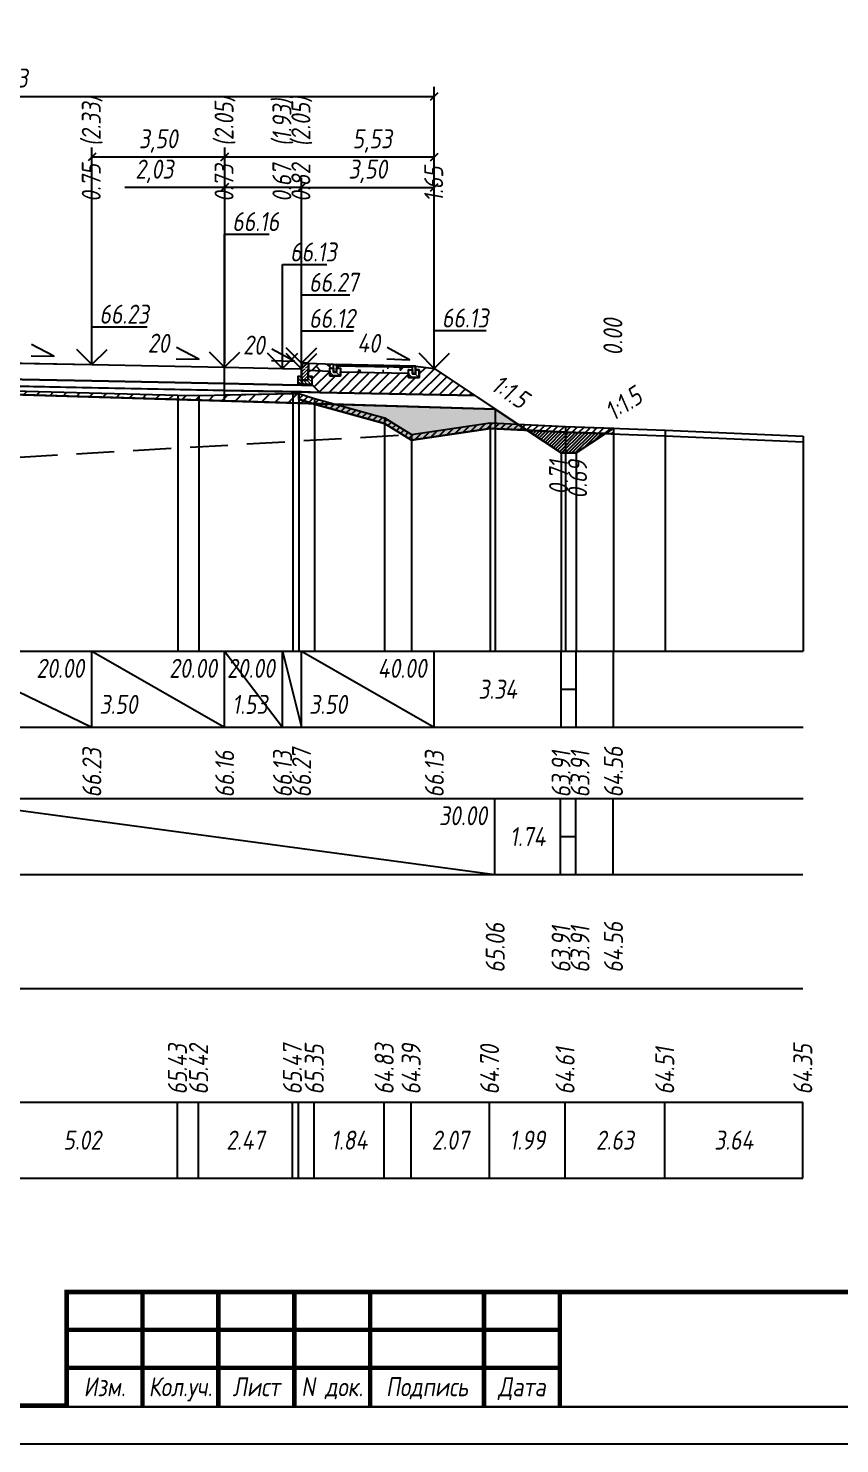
# Model space of a CAD drawing. Extents: x -717 to 1451, y -133302 to 233.
# Drawn here: x 194.9 to 301.8, y -132995.4 to -132808.9 of the extents above; entities that cross this region are included whole.
import ezdxf
from ezdxf.enums import TextEntityAlignment as Align

# ---------------------------------------------------------------- set-up
doc = ezdxf.new("R2010")
doc.units = 0
doc.linetypes.add('штриховая', pattern=[0.75, 0.5, -0.25])
for name, color, linetype in [('Зарамочное оформление', 7, 'Continuous'), ('Интерполированный поперечник', 2, 'Continuous'), ('КОД_399', 252, 'Continuous'), ('Код_510', 7, 'Continuous'), ('Код_514', 1, 'Continuous'), ('Код_516', 1, 'Continuous'), ('Контур_0', 7, 'Continuous'), ('Контур_2660', 7, 'Continuous'), ('Контур_2665', 7, 'Continuous'), ('Контур_400', 7, 'Continuous'), ('Контур_508', 7, 'Continuous'), ('Контур_512', 7, 'Continuous'), ('Контур_513', 7, 'Continuous'), ('Красный поперечник', 1, 'Continuous'), ('Объём_2501', 7, 'Continuous'), ('Объём_2650', 7, 'Continuous'), ('Объём_2660', 7, 'Continuous'), ('Объём_2661', 7, 'Continuous'), ('Объём_2663', 7, 'Continuous'), ('Объём_2664', 7, 'Continuous'), ('Объём_2665', 7, 'Continuous'), ('Объём_2666', 7, 'Continuous'), ('Откосы', 7, 'Continuous'), ('Отметки покрытия', 7, 'Continuous'), ('Рабочие отметки', 7, 'Continuous'), ('Рабочие отметки доп.', 7, 'Continuous'), ('Таблица', 7, 'Continuous'), ('Уклоны проезжей части', 7, 'Continuous'), ('Черный поперечник', 3, 'Continuous')]:
    doc.layers.add(name, color=color, linetype=linetype)
for name, color, linetype, true_color in [('Контур_2540', 2, 'Continuous', 0xffff00), ('Контур_2562', 3, 'Continuous', 0x00ff00), ('Контур_2570', 7, 'Continuous', 0x80ff00), ('Контур_2736', 4, 'Continuous', 0x00ffff), ('Контур_2737', 4, 'Continuous', 0x00ffff), ('Контур_2738', 4, 'Continuous', 0x00ffff), ('Контур_2739', 4, 'Continuous', 0x00ffff), ('Контур_2741', 4, 'Continuous', 0x00ffff), ('Контур_2742', 4, 'Continuous', 0x00ffff), ('Контур_2743', 4, 'Continuous', 0x00ffff), ('Контур_2744', 7, 'Continuous', 0xa4ffff), ('Контур_2745', 7, 'Continuous', 0xa4ffff), ('Контур_2747', 4, 'Continuous', 0x00ffff), ('Контур_2748', 4, 'Continuous', 0x00ffff), ('Контур_2749', 4, 'Continuous', 0x00ffff), ('Контур_2750', 4, 'Continuous', 0x00ffff), ('Контур_2751', 4, 'Continuous', 0x00ffff), ('Контур_2752', 4, 'Continuous', 0x00ffff), ('Контур_402', 7, 'Continuous', 0xff6464), ('Контур_703', 4, 'Continuous', 0x00ffff), ('Контур_705', 4, 'Continuous', 0x00ffff), ('Контур_707', 4, 'Continuous', 0x00ffff), ('Контур_720', 131, 'Continuous', 0xaaffff), ('Объём_2500', 7, 'Continuous', 0xc0c0c0), ('Объём_2520', 7, 'Continuous', 0x80ffff), ('Объём_2540', 2, 'Continuous', 0xffff00), ('Объём_2562', 3, 'Continuous', 0x00ff00), ('Объём_2563', 7, 'Continuous', 0xff8000), ('Объём_2570', 7, 'Continuous', 0x80ff00), ('Объём_2580', 3, 'Continuous', 0x00ff00), ('Объём_2600', 7, 'Continuous', 0x808000), ('Объём_2620', 2, 'Continuous', 0xffff00)]:
    doc.layers.add(name, color=color, linetype=linetype, true_color=true_color)
doc.styles.get("Standard").update_dxf_attribs({"font": 'txt', "height": 2.5})
doc.styles.add('М', font='romand.shx', dxfattribs={"width": 0.8, "oblique": 10, "height": 2.5})
doc.dimstyles.new('ISO-25', dxfattribs={"dimtxt": 2.5, "dimasz": 2.5, "dimexe": 1.25, "dimexo": 0.625, "dimtad": 1, "dimtxsty": 'Standard', "dimcen": 2.5, "dimadec": 0, "dimazin": 0, "dimtfac": 1, "dimtmove": 0, "dimatfit": 3, "dimfxl": 1, "dimarcsym": 0})

# ---------------------------------------------------------------- blocks, each defined once
blk = doc.blocks.new('_Oblique')
at = {"color": 0, "linetype": 'ByBlock', "lineweight": -2}
blk.add_line((-0.5, -0.5), (0.5, 0.5), dxfattribs=at)
blk = doc.blocks.new('*D4117')
at = {"color": 0, "lineweight": -2, "transparency": 16777216}
for p, q in [((230.9, -132853.22), (230.9, -132828.63)), ((248.4, -132853.17), (248.4, -132828.63)), ((230.9, -132829.88), (248.4, -132829.88))]:
    blk.add_line(p, q, dxfattribs=at)
at = {"layer": 'Defpoints', "color": 0, "transparency": 16777216}
for p in [(248.4, -132829.88), (230.9, -132853.84), (248.4, -132853.79)]:
    blk.add_point(p, dxfattribs=at)
at = {"color": 0, "lineweight": -2, "transparency": 16777216, "rotation": 180}
blk.add_blockref('_Oblique', (230.9, -132829.88), dxfattribs=at)
at = {"color": 0, "lineweight": -2, "transparency": 16777216}
blk.add_blockref('_Oblique', (248.4, -132829.88), dxfattribs=at)
at = {"color": 0, "transparency": 16777216, "insert": (239.65, -132827.76), "char_height": 2.5, "width": 9.5833, "attachment_point": 5, "style": 'М'}
blk.add_mtext('3,50', dxfattribs=at)
blk = doc.blocks.new('*D4119')
at = {"color": 0, "lineweight": -2, "transparency": 16777216}
for p, q in [((220.78, -132853.02), (220.78, -132828.63)), ((230.9, -132853.22), (230.9, -132828.63)), ((220.78, -132829.88), (207.63, -132829.88)), ((230.9, -132829.88), (220.78, -132829.88))]:
    blk.add_line(p, q, dxfattribs=at)
at = {"layer": 'Defpoints', "color": 0, "transparency": 16777216}
for p in [(230.9, -132829.88), (220.78, -132853.64), (230.9, -132853.84)]:
    blk.add_point(p, dxfattribs=at)
at = {"color": 0, "lineweight": -2, "transparency": 16777216, "rotation": 180}
blk.add_blockref('_Oblique', (220.78, -132829.88), dxfattribs=at)
at = {"color": 0, "lineweight": -2, "transparency": 16777216}
blk.add_blockref('_Oblique', (230.9, -132829.88), dxfattribs=at)
at = {"color": 0, "transparency": 16777216, "insert": (211.52, -132827.76), "char_height": 2.5, "width": 9.5833, "attachment_point": 5, "style": 'М'}
blk.add_mtext('2,03', dxfattribs=at)
blk = doc.blocks.new('*D4121')
at = {"color": 0, "lineweight": -2, "transparency": 16777216}
for p, q in [((203.28, -132852.67), (203.28, -132824.63)), ((220.78, -132853.02), (220.78, -132824.63)), ((220.78, -132825.88), (203.28, -132825.88))]:
    blk.add_line(p, q, dxfattribs=at)
at = {"layer": 'Defpoints', "color": 0, "transparency": 16777216}
for p in [(203.28, -132825.88), (203.28, -132853.29), (220.78, -132853.64)]:
    blk.add_point(p, dxfattribs=at)
at = {"color": 0, "lineweight": -2, "transparency": 16777216, "rotation": 180}
blk.add_blockref('_Oblique', (203.28, -132825.88), dxfattribs=at)
at = {"color": 0, "lineweight": -2, "transparency": 16777216}
blk.add_blockref('_Oblique', (220.78, -132825.88), dxfattribs=at)
at = {"color": 0, "transparency": 16777216, "insert": (212.03, -132823.76), "char_height": 2.5, "width": 9.5833, "attachment_point": 5, "style": 'М'}
blk.add_mtext('3,50', dxfattribs=at)
blk = doc.blocks.new('*D4122')
at = {"color": 0, "lineweight": -2, "transparency": 16777216}
for p, q in [((220.78, -132853.02), (220.78, -132824.63)), ((248.4, -132853.92), (248.4, -132824.63)), ((248.4, -132825.88), (220.78, -132825.88))]:
    blk.add_line(p, q, dxfattribs=at)
at = {"layer": 'Defpoints', "color": 0, "transparency": 16777216}
for p in [(220.78, -132825.88), (220.78, -132853.64), (248.4, -132854.54)]:
    blk.add_point(p, dxfattribs=at)
at = {"color": 0, "lineweight": -2, "transparency": 16777216, "rotation": 180}
blk.add_blockref('_Oblique', (220.78, -132825.88), dxfattribs=at)
at = {"color": 0, "lineweight": -2, "transparency": 16777216}
blk.add_blockref('_Oblique', (248.4, -132825.88), dxfattribs=at)
at = {"color": 0, "transparency": 16777216, "insert": (240.23, -132823.76), "char_height": 2.5, "width": 10, "attachment_point": 5, "style": 'М'}
blk.add_mtext('5,53', dxfattribs=at)
blk = doc.blocks.new('*D4124')
at = {"color": 0, "lineweight": -2, "transparency": 16777216}
for p, q in [((134.78, -132853.35), (134.78, -132816.63)), ((134.78, -132817.88), (248.4, -132817.88)), ((248.4, -132853.92), (248.4, -132816.63))]:
    blk.add_line(p, q, dxfattribs=at)
at = {"layer": 'Defpoints', "color": 0, "transparency": 16777216}
for p in [(248.4, -132817.88), (134.78, -132853.97), (248.4, -132854.54)]:
    blk.add_point(p, dxfattribs=at)
at = {"color": 0, "lineweight": -2, "transparency": 16777216, "rotation": 180}
blk.add_blockref('_Oblique', (134.78, -132817.88), dxfattribs=at)
at = {"color": 0, "lineweight": -2, "transparency": 16777216}
blk.add_blockref('_Oblique', (248.4, -132817.88), dxfattribs=at)
at = {"color": 0, "transparency": 16777216, "insert": (191.59, -132815.76), "char_height": 2.5, "width": 12.5, "attachment_point": 5, "style": 'М'}
blk.add_mtext('22,73', dxfattribs=at)
blk = doc.blocks.new('БР100.30.18')
at = {"linetype": 'Continuous', "lineweight": 13}
h = blk.add_hatch(dxfattribs=at)
h.set_pattern_fill('ANSI35', scale=5)
h.set_pattern_definition([(45, (-1504.996, -4799.2297), (-0.88388348, 0.88388348), []), (45, (-1504.1121, -4799.2297), (-0.88388348, 0.88388348), [1.5625, -0.3125, 0, -0.3125])])
h.paths.add_polyline_path([(0.3, 3.47), (1.8, 3.47), (1.8, -1.03), (0, -1.03), (0, 1.97)])
h = blk.add_hatch(dxfattribs=at)
h.set_pattern_fill('ANSI35', scale=5, angle=90)
h.set_pattern_definition([(135, (-1504.996, -4800.7297), (-0.88388348, -0.88388348), []), (135, (-1504.996, -4799.8458), (-0.88388348, -0.88388348), [1.5625, -0.3125, 0, -0.3125])])
h.paths.add_polyline_path([(-1, -0.03), (0, -0.03), (0, -1.03), (1.8, -1.03), (1.8, -0.03), (2.8, -0.03), (2.8, -2.03), (-1, -2.03)])
at = {"color": 7, "lineweight": 30}
blk.add_lwpolyline([(1.8, -1.03), (0, -1.03), (0, 1.97), (0.3, 3.47), (1.8, 3.47)], close=True, dxfattribs=at)
at = {"linetype": 'Continuous'}
blk.add_lwpolyline([(0, -0.03), (-1, -0.03), (-1, -2.03), (2.8, -2.03), (2.8, -0.03), (1.8, -0.03)], dxfattribs=at)

msp = doc.modelspace()

# ---------------------------------------------------------------- hatches: boundary and pattern name
at = {"linetype": 'Continuous'}
h = msp.add_hatch(dxfattribs=at)
h.set_pattern_fill('AR-HBONE', color=253, scale=0.3)
h.set_pattern_definition([(45, (-64.1682, -138659.0647), (0, 1.69705627), [3.6, -1.2]), (135, (-63.3197, -138658.2162), (1e-16, 1.69705627), [3.6, -1.2])])
h.paths.add_polyline_path([(235.525, -132853.215), (235.525, -132854.215), (235.525, -132854.215)])
h.paths.add_polyline_path([(231.804, -132853.066), (235.125, -132853.215), (235.125, -132853.715), (234.625, -132853.715), (234.625, -132854.094), (231.803, -132853.967)])
h = msp.add_hatch(dxfattribs=at)
h.set_pattern_fill('ANSI31', color=256, scale=15, angle=45, style=0)
h.set_pattern_definition([(90, (-1676.6045, -137806.8462), (-1.875, 3e-16), [])])
h.paths.add_polyline_path([(245.52, -132853.421), (235.525, -132853.215), (235.525, -132853.415), (245.52, -132853.614)])
at = {"linetype": 'Continuous', "lineweight": 13}
h = msp.add_hatch(dxfattribs=at)
h.set_pattern_fill('ANSI35', scale=5, angle=90)
h.set_pattern_definition([(135, (-1632.559, -67125.5872), (-0.883883476, -0.883883476), []), (135, (-1632.559, -67124.7033), (-0.883883476, -0.883883476), [1.5625, -0.3125, 0, -0.3125])])
h.paths.add_polyline_path([(234.625, -132853.715), (235.124, -132853.715), (235.125, -132854.215), (235.525, -132854.215), (235.525, -132853.715), (236.025, -132853.715), (236.025, -132854.715), (234.625, -132854.715)])
h = msp.add_hatch(dxfattribs=at)
h.set_pattern_fill('ANSI35', scale=5, angle=90)
h.set_pattern_definition([(135, (-1622.1635, -67125.7933), (-0.883883476, -0.883883476), []), (135, (-1622.1635, -67124.9094), (-0.883883476, -0.883883476), [1.5625, -0.3125, 0, -0.3125])])
h.paths.add_polyline_path([(245.02, -132853.921), (245.52, -132853.921), (245.52, -132854.421), (245.92, -132854.421), (245.92, -132853.921), (246.42, -132853.921), (246.42, -132854.921), (245.02, -132854.921)])
at = {"layer": 'КОД_399'}
h = msp.add_hatch(dxfattribs=at)
h.set_pattern_fill('AR-CONC', scale=0.7, angle=45, style=0)
h.set_pattern_definition([(95, (-1676.6864, -137806.9355), (3.860864, 3.2396496), [0.525, -5.775]), (40, (-1676.6864, -137806.9355), (-4.409945, 3.036377), [0.42, -4.62]), (145.45144, (-1676.3647, -137806.6655), (-0.549081, 6.2760265), [0.4461813, -4.907995]), (91.1842, (-1677.6764, -137805.9455), (6.101854, 4.4632964), [0.7875, -8.6625]), (141.63564, (-1677.168, -137805.5736), (-0.1953, 9.447982), [0.669272, -7.361996]), (36.18416, (-1677.676, -137805.9455), (-0.1953, 9.447982), [0.63, -6.93]), (66, (-1676.934, -137805.698), (4.947401, 0.9616773), [0.525, -5.775]), (11, (-1676.934, -137805.698), (-2.38496, 4.793659), [0.42, -4.62]), (116.45144, (-1676.5216, -137805.618), (2.562441, 5.7553363), [0.4461813, -4.907995]), (82.5, (-1676.6864, -137806.9355), (-1.5875523, 1.7079287), [0, -4.564, 0, -4.69, 0, -4.6375]), (52.5, (-1676.6864, -137806.9355), (-0.6501106, 3.2543661), [0, -2.674, 0, -4.459, 0, -1.7675]), (12.5, (-1677.7902, -137808.0392), (2.7539272, 2.5306453), [0, -1.75, 0, -5.46, 0, -7.245]), (2.5, (-1678.2852, -137808.5342), (2.3911299, 3.3821186), [0, -2.275, 0, -3.626, 0, -5.145])])
h.paths.add_polyline_path([(245.02, -132853.921), (245.52, -132853.921), (245.52, -132853.614), (235.525, -132853.415), (235.525, -132853.715), (236.025, -132853.715), (236.025, -132854.175), (245.02, -132854.354)])
at = {"layer": 'Объём_2563'}
h = msp.add_hatch(dxfattribs=at)
h.set_pattern_fill('ANSI31', color=256, scale=0.3)
h.paths.add_polyline_path([(141.777, -132855.778), (140.277, -132855.808), (139.359, -132856.726), (130.277, -132856.908), (134.777, -132853.908), (141.777, -132853.628)])
h.paths.add_polyline_path([(233.322, -132856.879), (232.404, -132855.96), (230.904, -132855.93), (230.904, -132855.78), (232.302, -132855.782), (232.303, -132854.782), (231.803, -132854.781), (231.803, -132853.967), (234.625, -132854.094), (234.625, -132854.715), (236.025, -132854.715), (236.025, -132854.175), (245.02, -132854.354), (245.02, -132854.921), (246.42, -132854.921), (246.42, -132853.921), (245.92, -132853.921), (245.92, -132853.421), (248.404, -132853.73), (253.739, -132857.287)])
at = {"layer": 'Объём_2570'}
h = msp.add_hatch(dxfattribs=at)
h.set_pattern_fill('ANSI31', color=256, scale=0.2)
h.paths.add_polyline_path([(147.307, -132858.69), (140.443, -132862.452), (138.316, -132863.626), (129.073, -132868.043), (126.117, -132870.073), (121.395, -132870.174), (105, -132870.324), (105, -132869.574), (121.395, -132869.424), (126.117, -132869.323), (129.073, -132867.293), (138.316, -132862.876), (140.443, -132861.702), (147.307, -132857.94)])
h.paths.add_polyline_path([(272.017, -132862.347), (265.692, -132862.115), (255.748, -132861.638), (245.398, -132863.184), (241.855, -132860.983), (232.636, -132858.421), (230.564, -132857.771), (230.564, -132857.021), (232.636, -132857.671), (241.855, -132860.233), (245.398, -132862.434), (255.748, -132860.888), (265.692, -132861.365), (272.017, -132861.597)])
at = {"layer": 'Объём_2600'}
h = msp.add_hatch(dxfattribs=at)
h.set_pattern_fill('ANSI31', color=6, scale=0.4)
h.paths.add_polyline_path([(182.527, -132856.863), (148.686, -132857.878), (162.685, -132857.252), (163.946, -132857.204), (182.527, -132856.769)])
h.paths.add_polyline_path([(230.564, -132857.771), (232.443, -132858.36), (182.527, -132856.863), (182.527, -132856.769), (189.51, -132856.606), (214.612, -132857.246), (217.39, -132857.298), (229.758, -132857.027), (230.564, -132857.021)])
h = msp.add_hatch(dxfattribs=at)
h.set_pattern_fill('HONEY', color=5, scale=0.3)
h.paths.add_polyline_path([(140.443, -132862.452), (138.316, -132863.626), (129.073, -132868.043), (126.117, -132870.073), (121.395, -132870.174), (110.224, -132870.276), (127.886, -132858.502), (148.686, -132857.878), (147.307, -132857.94), (147.307, -132858.69)])
h.paths.add_polyline_path([(255.748, -132861.638), (245.398, -132863.184), (241.855, -132860.983), (232.636, -132858.421), (232.443, -132858.36), (256.428, -132859.08), (260.614, -132861.871)])
at = {"layer": 'Объём_2620'}
h = msp.add_hatch(dxfattribs=at)
h.set_pattern_fill('ANSI31', color=2, scale=0.1)
h.paths.add_polyline_path([(260.614, -132861.871), (265.11, -132864.868), (267.11, -132864.868), (270.951, -132862.308), (265.692, -132862.115)])
h.paths.add_polyline_path([(106.11, -132870.314), (107.139, -132871), (109.139, -132871), (110.224, -132870.276)])

# ---------------------------------------------------------------- linework, layer by layer
at = {"flags": 128}
msp.add_lwpolyline([(-30.054, -132995.421), (389.946, -132995.421), (389.946, -132698.421), (-30.054, -132698.421)], close=True, dxfattribs=at)
at = {"const_width": 0.6, "flags": 128}
msp.add_lwpolyline([(-10.054, -132990.421), (384.946, -132990.421), (384.946, -132703.421), (-10.054, -132703.421)], close=True, dxfattribs=at)
for points in [[(235.125, -132853.215), (231.804, -132853.066), (231.803, -132853.967), (234.625, -132854.094), (234.625, -132853.715), (235.125, -132853.715), (235.125, -132853.215)], [(235.125, -132853.215), (235.525, -132853.215), (235.525, -132854.215), (235.125, -132854.215), (235.125, -132853.215)], [(245.92, -132853.421), (235.525, -132853.215)], [(245.52, -132853.614), (235.525, -132853.415)], [(245.52, -132853.421), (245.92, -132853.421), (245.92, -132854.421), (245.52, -132854.421), (245.52, -132853.421)], [(235.525, -132853.715), (236.025, -132853.715), (236.025, -132854.715), (234.625, -132854.715), (234.625, -132853.715), (235.125, -132853.715), (235.125, -132854.215), (235.525, -132854.215), (235.525, -132853.715)], [(236.025, -132854.175), (245.02, -132854.354)], [(245.92, -132853.921), (246.42, -132853.921), (246.42, -132854.921), (245.02, -132854.921), (245.02, -132853.921), (245.52, -132853.921), (245.52, -132854.421), (245.92, -132854.421), (245.92, -132853.921)]]:
    msp.add_lwpolyline(points)
at = {"color": 2}
msp.add_lwpolyline([(260.614, -132861.871), (265.11, -132864.868), (267.11, -132864.868), (270.951, -132862.308), (265.692, -132862.115), (260.614, -132861.871)], dxfattribs=at)
at = {"layer": 'Интерполированный поперечник', "linetype": 'штриховая', "ltscale": 10, "flags": 128}
msp.add_lwpolyline([(126.37, -132869.3), (245.392, -132862.423)], dxfattribs=at)
at = {"layer": 'Код_510'}
for p, q in [((214.558, -132960.421), (214.558, -132950.421)), ((217.336, -132960.421), (217.336, -132950.421)), ((229.703, -132960.421), (229.703, -132950.421)), ((230.51, -132960.421), (230.51, -132950.421)), ((232.582, -132960.421), (232.582, -132950.421)), ((241.801, -132960.421), (241.801, -132950.421)), ((245.344, -132960.421), (245.344, -132950.421)), ((255.694, -132960.421), (255.694, -132950.421)), ((265.637, -132960.421), (265.637, -132950.421)), ((278.773, -132960.421), (278.773, -132950.421)), ((296.962, -132960.421), (296.962, -132950.421))]:
    msp.add_line(p, q, dxfattribs=at)
at = {"layer": 'Код_514'}
for p, q in [((182.527, -132891), (203.277, -132901)), ((203.277, -132901), (203.277, -132891)), ((203.277, -132891), (220.777, -132901)), ((220.777, -132901), (220.777, -132891)), ((220.777, -132891), (228.404, -132901)), ((228.404, -132901), (228.404, -132891)), ((228.404, -132891), (230.904, -132901)), ((230.904, -132901), (230.904, -132891)), ((230.904, -132901), (230.904, -132891)), ((230.904, -132891), (248.404, -132901)), ((248.404, -132901), (248.404, -132891)), ((265.11, -132901), (265.11, -132891)), ((267.11, -132901), (267.11, -132891)), ((272.017, -132901), (272.017, -132891)), ((265.11, -132896), (267.11, -132896))]:
    msp.add_line(p, q, dxfattribs=at)
at = {"layer": 'Код_516'}
for p, q in [((182.473, -132910.421), (256.373, -132920.421)), ((256.373, -132920.421), (256.373, -132910.421)), ((265.056, -132920.421), (265.056, -132910.421)), ((267.056, -132920.421), (267.056, -132910.421)), ((271.962, -132920.421), (271.962, -132910.421)), ((265.056, -132915.421), (267.056, -132915.421))]:
    msp.add_line(p, q, dxfattribs=at)
at = {"layer": 'Контур_0', "flags": 128}
for points in [[(182.527, -132852.813), (203.277, -132853.228), (220.777, -132853.578), (220.777, -132853.578), (220.777, -132853.578), (220.777, -132853.578), (228.404, -132853.73), (228.404, -132853.73), (230.904, -132853.78), (230.904, -132855.93), (228.404, -132855.88), (228.404, -132855.88), (220.777, -132855.728), (220.777, -132855.728), (220.777, -132855.728), (220.777, -132855.728), (203.277, -132855.378), (182.527, -132854.963), (182.527, -132852.813)], [(248.404, -132853.73), (248.404, -132853.73)], [(248.404, -132853.73), (259.402, -132861.063), (259.402, -132861.063), (259.402, -132861.063), (259.402, -132861.063), (259.402, -132861.063), (259.402, -132861.063), (259.402, -132861.063), (259.402, -132861.063), (259.402, -132861.063), (259.402, -132861.063), (259.402, -132861.063), (259.402, -132861.063), (259.402, -132861.063), (259.402, -132861.063), (265.11, -132864.868)], [(248.404, -132853.73), (259.402, -132861.063), (259.402, -132861.063), (259.402, -132861.063), (259.402, -132861.063), (259.402, -132861.063), (259.402, -132861.063), (259.402, -132861.063), (259.402, -132861.063), (259.402, -132861.063), (259.402, -132861.063), (259.402, -132861.063), (259.402, -132861.063), (259.402, -132861.063), (259.402, -132861.063), (265.11, -132864.868), (267.11, -132864.868), (272.017, -132861.597), (272.017, -132861.597), (272.017, -132861.597), (272.017, -132861.597), (272.017, -132861.597), (272.017, -132861.597), (272.017, -132861.597), (272.017, -132861.597), (272.017, -132861.597), (272.017, -132861.597), (272.017, -132861.597), (272.017, -132861.597), (272.017, -132861.597)]]:
    msp.add_lwpolyline(points, dxfattribs=at)
at = {"layer": 'Контур_0', "color": 250, "flags": 128}
for points in [[(182.527, -132854.963), (203.277, -132855.378), (220.777, -132855.728), (220.777, -132855.728), (220.777, -132855.728), (220.777, -132855.728), (228.404, -132855.88), (228.404, -132855.88), (230.904, -132855.93), (232.404, -132855.96), (233.322, -132856.879), (230.904, -132856.83), (228.404, -132856.78), (228.404, -132856.78), (220.777, -132856.628), (220.777, -132856.628), (220.777, -132856.628), (220.777, -132856.628), (203.277, -132856.278), (182.527, -132855.863), (182.527, -132854.963)], [(230.904, -132855.93), (232.404, -132855.96), (233.322, -132856.879), (253.739, -132857.287)]]:
    msp.add_lwpolyline(points, dxfattribs=at)
at = {"layer": 'Контур_2540', "flags": 128}
msp.add_lwpolyline([(256.428, -132859.08), (182.527, -132856.863), (182.527, -132855.863), (253.739, -132857.287), (256.428, -132859.08), (256.428, -132859.08)], dxfattribs=at)
at = {"layer": 'Контур_2562', "flags": 128}
msp.add_lwpolyline([(248.404, -132853.73), (248.404, -132853.73), (248.404, -132853.73), (248.404, -132853.73), (248.404, -132853.73)], dxfattribs=at)
at = {"layer": 'Контур_2570', "flags": 128}
msp.add_lwpolyline([(189.51, -132856.606), (214.612, -132857.246), (217.39, -132857.298), (229.758, -132857.027), (230.564, -132857.021), (230.564, -132857.771), (232.636, -132858.421), (241.855, -132860.983), (245.398, -132863.184), (245.398, -132863.184), (255.748, -132861.638), (265.692, -132862.115), (278.827, -132862.598), (297.017, -132863.415)], dxfattribs=at)
at = {"layer": 'Контур_2660', "flags": 128}
msp.add_lwpolyline([(182.527, -132856.863), (256.428, -132859.08)], dxfattribs=at)
at = {"layer": 'Контур_2665', "flags": 128}
msp.add_lwpolyline([(248.404, -132853.73), (248.404, -132853.73)], dxfattribs=at)
at = {"layer": 'Контур_2736', "flags": 128}
for points in [[(248.404, -132853.73), (259.402, -132861.063)], [(259.402, -132861.063), (265.11, -132864.868)]]:
    msp.add_lwpolyline(points, dxfattribs=at)
at = {"layer": 'Контур_2737', "flags": 128}
msp.add_lwpolyline([(259.402, -132861.063), (259.402, -132861.063)], dxfattribs=at)
at = {"layer": 'Контур_2738', "flags": 128}
msp.add_lwpolyline([(259.402, -132861.063), (259.402, -132861.063)], dxfattribs=at)
at = {"layer": 'Контур_2739', "flags": 128}
msp.add_lwpolyline([(259.402, -132861.063), (259.402, -132861.063)], dxfattribs=at)
at = {"layer": 'Контур_2741', "flags": 128}
msp.add_lwpolyline([(272.017, -132861.597), (272.017, -132861.597)], dxfattribs=at)
at = {"layer": 'Контур_2742', "flags": 128}
msp.add_lwpolyline([(272.017, -132861.597), (272.017, -132861.597)], dxfattribs=at)
at = {"layer": 'Контур_2743', "flags": 128}
msp.add_lwpolyline([(272.017, -132861.597), (272.017, -132861.597)], dxfattribs=at)
at = {"layer": 'Контур_2744', "flags": 128}
msp.add_lwpolyline([(272.017, -132861.597), (272.017, -132861.597)], dxfattribs=at)
msp.add_lwpolyline([(272.017, -132861.597), (272.017, -132861.597)], dxfattribs=at)
msp.add_lwpolyline([(272.017, -132861.597), (272.017, -132861.597)], dxfattribs=at)
msp.add_lwpolyline([(272.017, -132861.597), (272.017, -132861.597)], dxfattribs=at)
msp.add_lwpolyline([(272.017, -132861.597), (272.017, -132861.597)], dxfattribs=at)
msp.add_lwpolyline([(272.017, -132861.597), (272.017, -132861.597)], dxfattribs=at)
at = {"layer": 'Контур_2745', "flags": 128}
msp.add_lwpolyline([(259.402, -132861.063), (259.402, -132861.063)], dxfattribs=at)
msp.add_lwpolyline([(259.402, -132861.063), (259.402, -132861.063)], dxfattribs=at)
msp.add_lwpolyline([(259.402, -132861.063), (259.402, -132861.063)], dxfattribs=at)
msp.add_lwpolyline([(259.402, -132861.063), (259.402, -132861.063)], dxfattribs=at)
msp.add_lwpolyline([(259.402, -132861.063), (259.402, -132861.063)], dxfattribs=at)
msp.add_lwpolyline([(259.402, -132861.063), (259.402, -132861.063)], dxfattribs=at)
at = {"layer": 'Контур_2747', "flags": 128}
msp.add_lwpolyline([(259.402, -132861.063), (259.402, -132861.063)], dxfattribs=at)
at = {"layer": 'Контур_2748', "flags": 128}
msp.add_lwpolyline([(259.402, -132861.063), (259.402, -132861.063)], dxfattribs=at)
at = {"layer": 'Контур_2749', "flags": 128}
msp.add_lwpolyline([(259.402, -132861.063), (259.402, -132861.063)], dxfattribs=at)
at = {"layer": 'Контур_2750', "flags": 128}
msp.add_lwpolyline([(272.017, -132861.597), (272.017, -132861.597)], dxfattribs=at)
at = {"layer": 'Контур_2751', "flags": 128}
msp.add_lwpolyline([(272.017, -132861.597), (272.017, -132861.597)], dxfattribs=at)
at = {"layer": 'Контур_2752', "flags": 128}
msp.add_lwpolyline([(272.017, -132861.597), (272.017, -132861.597)], dxfattribs=at)
at = {"layer": 'Контур_400', "flags": 128}
msp.add_lwpolyline([(182.527, -132852.813), (203.277, -132853.228), (220.777, -132853.578), (220.777, -132853.578), (220.777, -132853.578), (220.777, -132853.578), (228.404, -132853.73), (228.404, -132853.73), (230.904, -132853.78)], dxfattribs=at)
at = {"layer": 'Контур_402', "flags": 128}
msp.add_lwpolyline([(127.886, -132858.502), (182.527, -132856.863), (256.428, -132859.08)], dxfattribs=at)
at = {"layer": 'Контур_508', "flags": 128}
msp.add_lwpolyline([(105, -132869.574), (107.139, -132871), (109.139, -132871), (127.886, -132858.502), (182.527, -132856.863), (256.428, -132859.08), (265.11, -132864.868), (267.11, -132864.868), (272.017, -132861.597)], dxfattribs=at)
at = {"layer": 'Контур_512', "flags": 128}
msp.add_lwpolyline([(105, -132869.574), (107.139, -132871), (109.139, -132871), (127.886, -132858.502), (182.527, -132856.863), (256.428, -132859.08), (265.11, -132864.868), (267.11, -132864.868), (272.017, -132861.597)], dxfattribs=at)
at = {"layer": 'Контур_513', "flags": 128}
msp.add_lwpolyline([(105, -132869.574), (107.139, -132871), (109.139, -132871), (127.886, -132858.502), (182.527, -132856.863), (256.428, -132859.08), (265.11, -132864.868), (267.11, -132864.868), (272.017, -132861.597)], dxfattribs=at)
at = {"layer": 'Контур_703', "flags": 128}
msp.add_lwpolyline([(248.404, -132853.73), (259.402, -132861.063)], dxfattribs=at)
at = {"layer": 'Контур_705', "flags": 128}
msp.add_lwpolyline([(259.402, -132861.063), (259.402, -132861.063)], dxfattribs=at)
at = {"layer": 'Контур_707', "flags": 128}
msp.add_lwpolyline([(267.11, -132864.868), (272.017, -132861.597)], dxfattribs=at)
at = {"layer": 'Контур_720', "flags": 128}
msp.add_lwpolyline([(265.11, -132864.868), (267.11, -132864.868)], dxfattribs=at)
at = {"layer": 'Красный поперечник'}
for p, q in [((182.527, -132852.813), (203.277, -132853.228)), ((203.277, -132853.228), (220.777, -132853.578)), ((220.777, -132853.578), (228.404, -132853.73)), ((228.404, -132853.73), (230.904, -132853.78)), ((248.404, -132853.73), (265.11, -132864.868)), ((256.428, -132859.08), (256.428, -132891)), ((267.11, -132864.868), (272.017, -132861.597)), ((272.017, -132861.597), (272.017, -132891)), ((265.11, -132864.868), (265.11, -132891)), ((265.11, -132864.868), (267.11, -132864.868)), ((267.11, -132864.868), (267.11, -132891))]:
    msp.add_line(p, q, dxfattribs=at)
at = {"layer": 'Объём_2500', "flags": 128}
for points in [[(182.527, -132852.813), (203.277, -132853.228), (220.777, -132853.578), (220.777, -132853.578), (220.777, -132853.578), (220.777, -132853.578), (228.404, -132853.73), (228.404, -132853.73), (230.904, -132853.78), (230.904, -132855.93), (228.404, -132855.88), (228.404, -132855.88), (220.777, -132855.728), (220.777, -132855.728), (220.777, -132855.728), (220.777, -132855.728), (203.277, -132855.378), (182.527, -132854.963), (182.527, -132852.813)], [(220.777, -132853.578), (228.404, -132853.73), (228.404, -132853.73), (230.904, -132853.78), (230.904, -132855.93), (228.404, -132855.88), (228.404, -132855.88), (220.777, -132855.728), (220.777, -132853.578)]]:
    msp.add_lwpolyline(points, dxfattribs=at)
at = {"layer": 'Объём_2501', "flags": 128}
for points in [[(182.527, -132852.813), (203.277, -132853.228), (220.777, -132853.578), (220.777, -132853.578), (220.777, -132853.578), (220.777, -132853.578), (228.404, -132853.73), (228.404, -132853.73), (230.904, -132853.78)], [(220.777, -132853.578), (228.404, -132853.73), (228.404, -132853.73), (230.904, -132853.78)]]:
    msp.add_lwpolyline(points, dxfattribs=at)
at = {"layer": 'Объём_2520', "color": 250, "flags": 128}
for points in [[(182.527, -132854.963), (203.277, -132855.378), (220.777, -132855.728), (220.777, -132855.728), (220.777, -132855.728), (220.777, -132855.728), (228.404, -132855.88), (228.404, -132855.88), (230.904, -132855.93), (232.404, -132855.96), (233.322, -132856.879), (230.904, -132856.83), (228.404, -132856.78), (228.404, -132856.78), (220.777, -132856.628), (220.777, -132856.628), (220.777, -132856.628), (220.777, -132856.628), (203.277, -132856.278), (182.527, -132855.863), (182.527, -132854.963)], [(220.777, -132855.728), (228.404, -132855.88), (228.404, -132855.88), (230.904, -132855.93), (232.404, -132855.96), (233.322, -132856.879), (230.904, -132856.83), (228.404, -132856.78), (228.404, -132856.78), (220.777, -132856.628), (220.777, -132855.728)]]:
    msp.add_lwpolyline(points, dxfattribs=at)
at = {"layer": 'Объём_2540', "flags": 128}
for points in [[(256.428, -132859.08), (182.527, -132856.863), (182.527, -132855.863), (253.739, -132857.287), (256.428, -132859.08), (256.428, -132859.08)], [(220.777, -132856.628), (253.739, -132857.287), (256.428, -132859.08), (256.428, -132859.08), (256.428, -132859.08), (220.777, -132858.01), (220.777, -132856.628)]]:
    msp.add_lwpolyline(points, dxfattribs=at)
at = {"layer": 'Объём_2562', "flags": 128}
msp.add_lwpolyline([(248.404, -132853.73), (248.404, -132853.73), (248.404, -132853.73), (248.404, -132853.73), (248.404, -132853.73)], dxfattribs=at)
msp.add_lwpolyline([(248.404, -132853.73), (248.404, -132853.73), (248.404, -132853.73), (248.404, -132853.73), (248.404, -132853.73)], dxfattribs=at)
at = {"layer": 'Объём_2563', "color": 250, "flags": 128}
msp.add_lwpolyline([(233.322, -132856.879), (232.404, -132855.96), (230.904, -132855.93), (230.904, -132855.78), (232.302, -132855.782), (232.303, -132854.782), (231.803, -132854.781), (231.803, -132853.967), (234.625, -132854.094), (234.625, -132854.715), (236.025, -132854.715), (236.025, -132854.175), (245.02, -132854.354), (245.02, -132854.921), (246.42, -132854.921), (246.42, -132853.921), (245.92, -132853.921), (245.92, -132853.421), (248.404, -132853.73), (253.739, -132857.287), (233.322, -132856.879), (233.322, -132856.879)], dxfattribs=at)
at = {"layer": 'Объём_2570', "flags": 128}
msp.add_lwpolyline([(272.017, -132862.347), (265.692, -132862.115), (255.748, -132861.638), (245.398, -132863.184), (241.855, -132860.983), (232.636, -132858.421), (230.564, -132857.771), (230.564, -132857.021), (232.636, -132857.671), (241.855, -132860.233), (245.398, -132862.434), (255.748, -132860.888), (265.692, -132861.365), (272.017, -132861.597), (272.017, -132862.347), (272.017, -132862.347)], dxfattribs=at)
msp.add_lwpolyline([(272.017, -132862.347), (265.692, -132862.115), (255.748, -132861.638), (245.398, -132863.184), (241.855, -132860.983), (232.636, -132858.421), (230.564, -132857.771), (230.564, -132857.021), (232.636, -132857.671), (241.855, -132860.233), (245.398, -132862.434), (255.748, -132860.888), (265.692, -132861.365), (272.017, -132861.597), (272.017, -132862.347), (272.017, -132862.347)], dxfattribs=at)
at = {"layer": 'Объём_2580', "flags": 128}
msp.add_lwpolyline([(248.404, -132853.73), (248.404, -132853.73)], dxfattribs=at)
msp.add_lwpolyline([(248.404, -132853.73), (248.404, -132853.73)], dxfattribs=at)
at = {"layer": 'Объём_2600', "flags": 128}
for points in [[(255.748, -132861.638), (245.398, -132863.184), (241.855, -132860.983), (232.636, -132858.421), (232.443, -132858.36), (256.428, -132859.08), (260.614, -132861.871), (255.748, -132861.638), (255.748, -132861.638)], [(270.951, -132862.308), (272.017, -132861.597), (272.017, -132862.347), (270.951, -132862.308), (270.951, -132862.308)], [(270.951, -132862.308), (272.017, -132861.597), (272.017, -132862.347), (270.951, -132862.308), (270.951, -132862.308)]]:
    msp.add_lwpolyline(points, dxfattribs=at)
at = {"layer": 'Объём_2600', "color": 5, "flags": 128}
msp.add_lwpolyline([(255.748, -132861.638), (245.398, -132863.184), (241.855, -132860.983), (232.636, -132858.421), (232.443, -132858.36), (256.428, -132859.08), (260.614, -132861.871), (255.748, -132861.638), (255.748, -132861.638)], dxfattribs=at)
at = {"layer": 'Объём_2620', "flags": 128}
msp.add_lwpolyline([(265.11, -132864.868), (260.614, -132861.871), (265.692, -132862.115), (270.951, -132862.308), (267.11, -132864.868), (265.11, -132864.868), (265.11, -132864.868)], dxfattribs=at)
msp.add_lwpolyline([(265.11, -132864.868), (260.614, -132861.871), (265.692, -132862.115), (270.951, -132862.308), (267.11, -132864.868), (265.11, -132864.868), (265.11, -132864.868)], dxfattribs=at)
at = {"layer": 'Объём_2650', "color": 6, "flags": 128}
msp.add_lwpolyline([(230.564, -132857.771), (232.443, -132858.36), (182.527, -132856.863), (182.527, -132856.769), (189.51, -132856.606), (214.612, -132857.246), (217.39, -132857.298), (229.758, -132857.027), (230.564, -132857.021), (230.564, -132857.771), (230.564, -132857.771)], dxfattribs=at)
at = {"layer": 'Объём_2650', "flags": 128}
msp.add_lwpolyline([(220.777, -132857.224), (229.758, -132857.027), (230.564, -132857.021), (230.564, -132857.771), (230.564, -132857.771), (230.564, -132857.771), (232.443, -132858.36), (220.777, -132858.01), (220.777, -132857.224)], dxfattribs=at)
at = {"layer": 'Объём_2660', "flags": 128}
for points in [[(182.527, -132856.863), (256.428, -132859.08)], [(220.777, -132858.01), (256.428, -132859.08)]]:
    msp.add_lwpolyline(points, dxfattribs=at)
at = {"layer": 'Объём_2661', "flags": 128}
msp.add_lwpolyline([(248.404, -132853.73), (259.402, -132861.063)], dxfattribs=at)
msp.add_lwpolyline([(248.404, -132853.73), (259.402, -132861.063)], dxfattribs=at)
at = {"layer": 'Объём_2663', "flags": 128}
for points in [[(259.402, -132861.063), (265.11, -132864.868)], [(259.402, -132861.063), (265.11, -132864.868)], [(267.11, -132864.868), (272.017, -132861.597)], [(267.11, -132864.868), (272.017, -132861.597)]]:
    msp.add_lwpolyline(points, dxfattribs=at)
at = {"layer": 'Объём_2664', "flags": 128}
msp.add_lwpolyline([(265.11, -132864.868), (267.11, -132864.868)], dxfattribs=at)
msp.add_lwpolyline([(265.11, -132864.868), (267.11, -132864.868)], dxfattribs=at)
at = {"layer": 'Объём_2665', "flags": 128}
msp.add_lwpolyline([(248.404, -132853.73), (248.404, -132853.73)], dxfattribs=at)
msp.add_lwpolyline([(248.404, -132853.73), (248.404, -132853.73)], dxfattribs=at)
at = {"layer": 'Объём_2666', "flags": 128}
msp.add_lwpolyline([(248.404, -132853.73), (259.402, -132861.063)], dxfattribs=at)
msp.add_lwpolyline([(248.404, -132853.73), (259.402, -132861.063)], dxfattribs=at)
at = {"layer": 'Откосы', "color": 1, "flags": 128}
for points in [[(195.271, -132852.068), (198.271, -132852.128), (195.301, -132850.568)], [(214.396, -132852.45), (217.396, -132852.51), (214.426, -132850.95)], [(226.96, -132852.701), (229.959, -132852.761), (226.99, -132851.202)], [(242.142, -132852.479), (245.139, -132852.599), (242.201, -132850.98)]]:
    msp.add_lwpolyline(points, dxfattribs=at)
at = {"layer": 'Отметки покрытия', "color": 1}
for p, q in [((220.777, -132853.578), (220.777, -132836.03)), ((220.777, -132836.03), (226.627, -132836.03)), ((228.404, -132853.73), (228.404, -132840.03)), ((228.404, -132840.03), (234.254, -132840.03)), ((230.904, -132853.03), (230.904, -132844.03)), ((230.904, -132844.03), (237.254, -132844.03)), ((203.277, -132853.228), (203.277, -132848.228)), ((203.277, -132848.228), (210.577, -132848.228)), ((230.904, -132853.78), (230.904, -132848.78)), ((230.904, -132848.78), (237.754, -132848.78)), ((248.404, -132853.73), (248.404, -132848.73)), ((248.404, -132848.73), (255.254, -132848.73)), ((203.277, -132853.228), (201.277, -132851.228)), ((203.277, -132853.228), (205.277, -132851.228)), ((220.777, -132853.578), (218.777, -132851.578)), ((220.777, -132853.578), (222.777, -132851.578)), ((230.904, -132853.03), (228.904, -132851.03)), ((230.904, -132853.03), (232.904, -132851.03)), ((228.404, -132853.73), (226.404, -132851.73)), ((228.404, -132853.73), (230.404, -132851.73)), ((230.904, -132853.78), (228.904, -132851.78)), ((230.904, -132853.78), (232.904, -132851.78)), ((248.404, -132853.73), (246.404, -132851.73)), ((248.404, -132853.73), (250.404, -132851.73))]:
    msp.add_line(p, q, dxfattribs=at)
at = {"layer": 'Таблица'}
for p, q in [((80, -132891), (297.017, -132891)), ((80, -132901), (297.017, -132901)), ((80, -132910.421), (297.017, -132910.421)), ((79.946, -132920.421), (296.962, -132920.421)), ((79.946, -132935.421), (296.962, -132935.421)), ((79.946, -132950.421), (296.962, -132950.421)), ((79.946, -132960.421), (296.962, -132960.421))]:
    msp.add_line(p, q, dxfattribs=at)
at = {"layer": 'Уклоны проезжей части', "color": 1, "flags": 128}
for points in [[(195.271, -132852.068), (198.271, -132852.128), (195.301, -132850.568)], [(214.396, -132852.45), (217.396, -132852.51), (214.426, -132850.95)], [(226.96, -132852.701), (229.959, -132852.761), (226.99, -132851.202)], [(242.142, -132852.479), (245.139, -132852.599), (242.201, -132850.98)]]:
    msp.add_lwpolyline(points, dxfattribs=at)
at = {"layer": 'Черный поперечник', "color": 7}
for p, q in [((229.758, -132857.027), (229.758, -132891)), ((230.564, -132857.021), (230.564, -132891)), ((214.612, -132857.246), (214.612, -132891)), ((217.39, -132857.298), (217.39, -132891)), ((232.636, -132857.671), (232.636, -132891)), ((241.855, -132860.233), (241.855, -132891)), ((255.748, -132860.888), (255.748, -132891)), ((245.398, -132862.434), (245.398, -132891)), ((265.692, -132861.365), (265.692, -132891)), ((278.827, -132861.848), (278.827, -132891)), ((297.017, -132862.665), (297.017, -132891))]:
    msp.add_line(p, q, dxfattribs=at)
at = {"layer": 'Черный поперечник', "flags": 128}
msp.add_lwpolyline([(87.633, -132870.15), (100.751, -132869.613), (121.395, -132869.424), (126.117, -132869.323), (129.073, -132867.293), (138.316, -132862.876), (140.443, -132861.702), (147.307, -132857.94), (162.685, -132857.252), (163.946, -132857.204), (182.527, -132856.769), (189.51, -132856.606), (214.612, -132857.246), (217.39, -132857.298), (229.758, -132857.027), (230.564, -132857.021), (232.636, -132857.671), (241.855, -132860.233), (245.398, -132862.434), (255.748, -132860.888), (265.692, -132861.365), (278.827, -132861.848), (297.017, -132862.665)], dxfattribs=at)

# ---------------------------------------------------------------- block references
at = {"lineweight": 18, "xscale": 0.5, "yscale": 0.5, "zscale": 0.5, "rotation": 359.9444632229611}
msp.add_blockref('БР100.30.18', (230.903, -132854.764), dxfattribs=at)

# ---------------------------------------------------------------- texts
at = {"layer": 'Код_510', "style": 'М', "oblique": 10, "width": 0.8}
for s, p in [('65.43', (214.558, -132949.421)), ('65.42', (217.336, -132949.421)), ('65.47', (229.703, -132949.421)), ('65.35', (232.582, -132949.421)), ('64.83', (241.801, -132949.421)), ('64.39', (245.344, -132949.421)), ('64.70', (255.694, -132949.421)), ('64.35', (296.962, -132949.421)), ('64.61', (265.637, -132949.421)), ('64.51', (278.773, -132949.421))]:
    msp.add_text(s, height=2.5, rotation=90, dxfattribs=at).set_placement(p, align=Align.MIDDLE_LEFT)
for s, p in [('5.02', (202.006, -132955.421)), ('2.47', (223.519, -132955.421)), ('1.84', (237.191, -132955.421)), ('2.07', (250.519, -132955.421)), ('1.99', (260.665, -132955.421)), ('2.63', (272.205, -132955.421)), ('3.64', (287.868, -132955.421))]:
    msp.add_text(s, height=2.5, dxfattribs=at).set_placement(p, align=Align.MIDDLE_CENTER)
at = {"layer": 'Код_514', "style": 'М', "oblique": 10, "width": 0.8}
for s, p in [('20.00', (202.277, -132892)), ('20.00', (219.777, -132892)), ('20.00', (227.404, -132892)), ('40.00', (247.404, -132892))]:
    msp.add_text(s, height=2.5, dxfattribs=at).set_placement(p, align=Align.TOP_RIGHT)
msp.add_text('3.34', height=2.5, dxfattribs=at).set_placement((256.757, -132896), align=Align.MIDDLE_CENTER)
for s, p in [('3.50', (204.277, -132900)), ('1.53', (221.777, -132900)), ('3.50', (231.904, -132900))]:
    msp.add_text(s, height=2.5, dxfattribs=at).set_placement(p, align=Align.BOTTOM_LEFT)
for s, p in [('66.23', (203.277, -132910.277)), ('66.27', (230.904, -132910.277)), ('64.56', (272.017, -132910.277)), ('66.16', (220.777, -132910.277)), ('66.13', (228.404, -132910.277)), ('66.13', (248.404, -132910.277)), ('63.91', (265.11, -132910.277)), ('63.91', (267.61, -132910.277))]:
    msp.add_text(s, height=2.5, rotation=90, dxfattribs=at).set_placement(p, align=Align.MIDDLE_LEFT)
at = {"layer": 'Код_516', "style": 'М', "oblique": 10, "width": 0.8}
msp.add_text('30.00', height=2.5, dxfattribs=at).set_placement((255.373, -132911.421), align=Align.TOP_RIGHT)
msp.add_text('1.74', height=2.5, dxfattribs=at).set_placement((260.715, -132915.421), align=Align.MIDDLE_CENTER)
for s, p in [('65.06', (256.428, -132933.371)), ('63.91', (265.11, -132933.371)), ('63.91', (267.61, -132933.371)), ('64.56', (272.017, -132933.371))]:
    msp.add_text(s, height=2.5, rotation=90, dxfattribs=at).set_placement(p, align=Align.MIDDLE_LEFT)
at = {"layer": 'Откосы', "color": 1, "style": 'М', "oblique": 10, "width": 0.8}
for s, rotation, p in [('20', 358.85423, (212.047, -132852.403)), ('20', 358.85423, (224.61, -132852.654)), ('40', 357.70938, (239.693, -132852.381)), ('1:1.5', 326.30994, (257.312, -132858.467)), ('1:1.5', 33.69007, (274.463, -132860.006))]:
    msp.add_text(s, height=2.5, rotation=rotation, dxfattribs=at).set_placement(p, align=Align.BOTTOM_CENTER)
at = {"layer": 'Отметки покрытия', "color": 1, "style": 'М', "oblique": 10, "width": 0.8}
for s, p in [('66.16', (221.777, -132836.38)), ('66.13', (229.404, -132840.38)), ('66.27', (231.904, -132844.38)), ('66.23', (204.277, -132848.577)), ('66.12', (231.904, -132849.13)), ('66.13', (249.404, -132849.08))]:
    msp.add_text(s, height=2.5, dxfattribs=at).set_placement(p, align=Align.BOTTOM_LEFT)
at = {"layer": 'Рабочие отметки', "color": 1, "style": 'М', "oblique": 10, "width": 0.8}
for s, p in [('0.75', (203.199, -132831.78)), ('0.73', (220.699, -132831.78)), ('0.67', (228.325, -132831.78)), ('0.82', (230.825, -132831.78)), ('1.65', (248.325, -132831.78)), ('0.00', (271.939, -132852.028))]:
    msp.add_text(s, height=2.5, rotation=90, dxfattribs=at).set_placement(p, align=Align.MIDDLE_LEFT)
for s, p in [('0.71', (264.782, -132865.799)), ('0.69', (267.282, -132865.799))]:
    msp.add_text(s, height=2.5, rotation=90, dxfattribs=at).set_placement(p, align=Align.MIDDLE_RIGHT)
at = {"layer": 'Рабочие отметки доп.', "color": 1, "style": 'М', "oblique": 10, "width": 0.8}
for s, p in [('(2.33)', (203.199, -132824.43)), ('(2.05)', (220.699, -132824.43)), ('(2.05)', (230.825, -132824.48)), ('(1.93)', (228.325, -132824.43))]:
    msp.add_text(s, height=2.5, rotation=90, dxfattribs=at).set_placement(p, align=Align.MIDDLE_LEFT)
at = {"layer": 'Уклоны проезжей части', "color": 1, "style": 'М', "oblique": 10, "width": 0.8}
for s, rotation, p in [('20', 358.85423, (212.047, -132852.403)), ('20', 358.85423, (224.61, -132852.654)), ('40', 357.70938, (239.693, -132852.381)), ('1:1.5', 326.30994, (257.312, -132858.467)), ('1:1.5', 33.69007, (274.463, -132860.006))]:
    msp.add_text(s, height=2.5, rotation=rotation, dxfattribs=at).set_placement(p, align=Align.BOTTOM_CENTER)

# ---------------------------------------------------------------- dimensions: what is measured, and where the dimension line sits
at = {"color": 5}
for base, p1, p2, picture, middle in [((248.404, -132817.875), (134.777, -132853.97), (248.404, -132854.543), '*D4124', (191.59, -132815.762)), ((248.404, -132829.875), (230.904, -132853.843), (248.404, -132853.793), '*D4117', (239.654, -132827.762))]:
    dim = msp.add_linear_dim(base=base, p1=p1, p2=p2, angle=180, dimstyle='ISO-25', override={"dimasz": 1, "dimlfac": 0.2, "dimzin": 0, "dimtxsty": 'М', "dimblk1": 'Oblique', "dimblk2": 'Oblique', "dimsah": 1}, dxfattribs=at)
    dim.commit()
    dim.dimension.update_dxf_attribs({"geometry": picture, "text_midpoint": middle})
dim = msp.add_linear_dim(base=(203.277, -132825.875), p1=(220.777, -132853.64), p2=(203.277, -132853.29), dimstyle='ISO-25', override={"dimasz": 1, "dimlfac": 0.2, "dimzin": 0, "dimtxsty": 'М', "dimblk1": 'Oblique', "dimblk2": 'Oblique', "dimsah": 1}, dxfattribs=at)
dim.commit()
dim.dimension.update_dxf_attribs({"geometry": '*D4121', "text_midpoint": (212.027, -132823.762)})
dim = msp.add_linear_dim(base=(220.777, -132825.875), p1=(248.404, -132854.543), p2=(220.777, -132853.64), dimstyle='ISO-25', override={"dimasz": 1, "dimlfac": 0.2, "dimzin": 0, "dimtxsty": 'М', "dimblk1": 'Oblique', "dimblk2": 'Oblique', "dimsah": 1}, dxfattribs=at)
dim.commit()
dim.dimension.update_dxf_attribs({"geometry": '*D4122', "text_midpoint": (240.227, -132825.875), "dimtype": 160})
dim = msp.add_linear_dim(base=(230.904, -132829.875), p1=(220.777, -132853.64), p2=(230.904, -132853.843), angle=180, dimstyle='ISO-25', override={"dimasz": 1, "dimlfac": 0.2, "dimzin": 0, "dimtxsty": 'М', "dimblk1": 'Oblique', "dimblk2": 'Oblique', "dimsah": 1}, dxfattribs=at)
dim.commit()
dim.dimension.update_dxf_attribs({"geometry": '*D4119', "text_midpoint": (211.523, -132829.875), "dimtype": 160})

# ---------------------------------------------------------------- next in the draw order: wipeouts: each hides what was drawn before it
at = {"linetype": 'Continuous'}
msp.add_wipeout([(199.946, -132975.421), (384.946, -132975.421), (384.946, -132990.421), (199.946, -132990.421)], dxfattribs=at).dxf.layer = 'Зарамочное оформление'

# ---------------------------------------------------------------- next in the draw order: linework, layer by layer
at = {"layer": 'Зарамочное оформление', "linetype": 'Continuous', "lineweight": -3, "const_width": 0.6, "flags": 128}
for points in [[(199.946, -132990.421), (199.946, -132975.421), (384.946, -132975.421)], [(209.946, -132975.421), (209.946, -132990.421)], [(219.946, -132975.421), (219.946, -132990.421)], [(229.946, -132975.421), (229.946, -132990.421)], [(239.946, -132975.421), (239.946, -132990.421)], [(254.946, -132975.421), (254.946, -132990.421)], [(264.946, -132975.421), (264.946, -132990.421)], [(199.946, -132980.421), (264.946, -132980.421)], [(199.946, -132985.421), (264.946, -132985.421)]]:
    msp.add_lwpolyline(points, dxfattribs=at)

# ---------------------------------------------------------------- next in the draw order: texts
at = {"layer": 'Зарамочное оформление', "linetype": 'Continuous', "style": 'М', "oblique": 10, "width": 0.8}
for s, p in [('Изм.', (204.946, -132987.921)), ('Кол.уч.', (214.946, -132987.921)), ('Лист', (224.946, -132987.921)), ('N док.', (234.946, -132987.921)), ('Подпись', (247.446, -132987.921)), ('Дата', (259.946, -132987.921))]:
    msp.add_text(s, height=2.5, dxfattribs=at).set_placement(p, align=Align.MIDDLE_CENTER)

doc.saveas('drawing.dxf')
